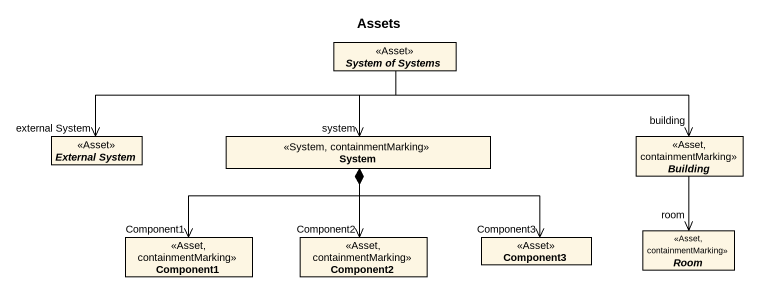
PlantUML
@startuml
title Assets
hide circle
hide empty members
abstract class "System of Systems" as System_of_Systems <<Asset>>
abstract class "External System" as External_System <<Asset>>
class System <<System, containmentMarking>>
abstract class Building <<Asset, containmentMarking>>
class Component1 <<Asset, containmentMarking>>
class Component2 <<Asset, containmentMarking>>
class Component3 <<Asset>>
abstract class Room <<Asset, containmentMarking>>
System_of_Systems -left-> "external System" External_System
System_of_Systems --> "system" System
System_of_Systems -right-> "building" Building
System *--> "Component1" Component1
System *--> "Component2" Component2
System *-right-> "Component3" Component3
Building --> "room" Room
@enduml
